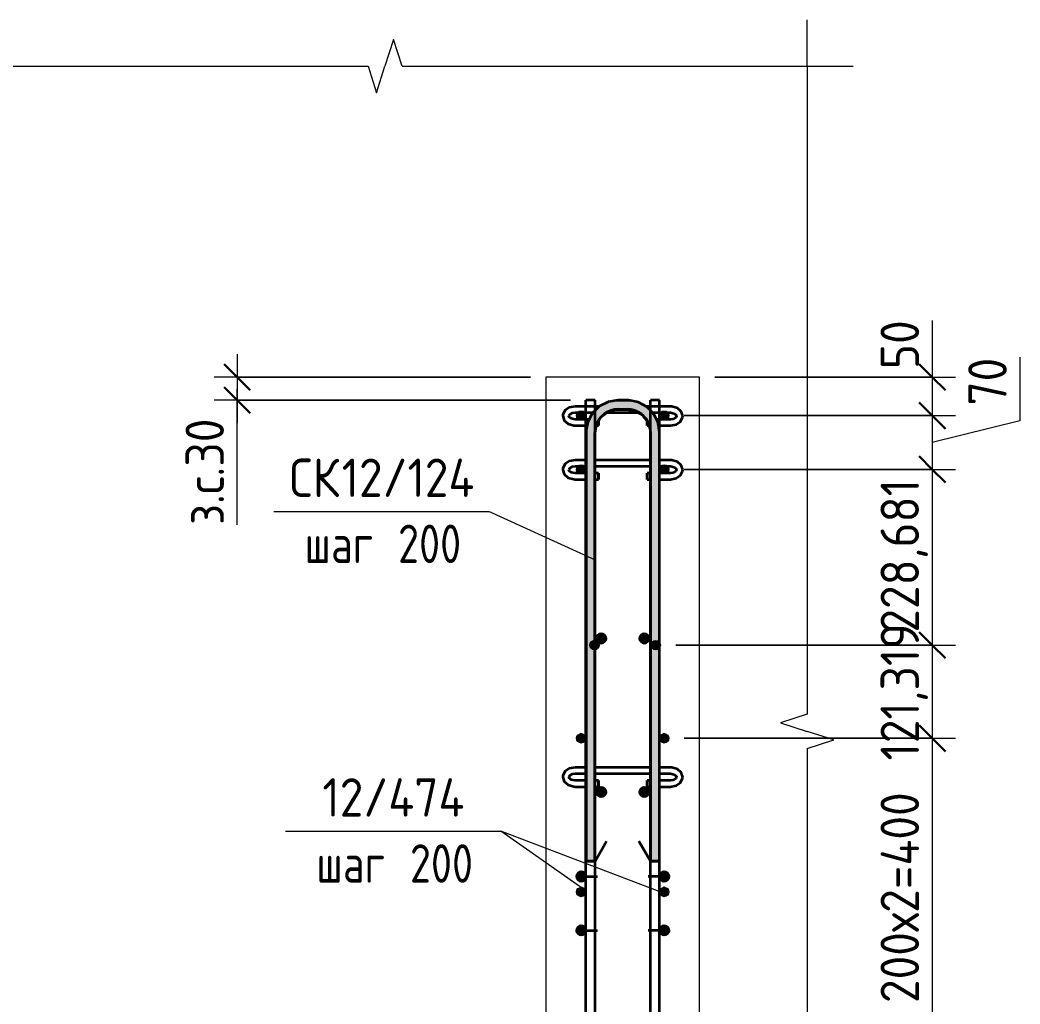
# Model space of a CAD drawing. Header units: millimetres. Extents: x 2384 to 38512, y -3571 to 48684.
# Drawn here: x 32688 to 33989, y -816 to 465 of the extents above; entities that cross this region are included whole.
import ezdxf

# ---------------------------------------------------------------- set-up
doc = ezdxf.new("R2010")
doc.units = ezdxf.units.MM
for name, color, linetype, lineweight in [('AA_Dim', 7, 'Continuous', 9), ('AA_Dim-20', 7, 'Continuous', 9), ('AA_Oformlenie', 7, 'Continuous', 9), ('AA_Vinoska', 7, 'Continuous', 9), ('AF_Stena_Опалубка', 253, 'Continuous', 20), ('KR_Armatura', 7, 'Continuous', 20), ('KR_Armatura_Tonkie', 7, 'Continuous', 20)]:
    doc.layers.add(name, color=color, linetype=linetype, lineweight=lineweight)
doc.styles.add('ISOCPEUR_1', font='isocpeur.ttf', dxfattribs={"width": 0.9, "height": 50})
doc.styles.add('ISOCPEUR_2', font='isocpeur.ttf', dxfattribs={"width": 0.8, "height": 50})
doc.dimstyles.new('00_Точн_3_знака__прозр_', dxfattribs={"dimscale": 304.8, "dimtxt": 49.799059, "dimasz": 0.111549, "dimexe": 0.098425, "dimexo": 0.065617, "dimgap": 0.006562, "dimtad": 1, "dimdec": 3, "dimrnd": 0.001, "dimdsep": 46, "dimtxsty": 'ISOCPEUR_1', "dimblk1": 'OBLIQUE', "dimblk2": 'OBLIQUE', "dimsah": 1, "dimcen": 0.09, "dimdle": 0.098425, "dimazin": 0, "dimtfac": 1, "dimtdec": 4, "dimtix": 1, "dimtmove": 1, "dimatfit": 3, "dimfxl": 1, "dimtvp": 1, "dimtolj": 1, "dimtzin": 0, "dimlwd": 18, "dimlwe": 18, "dimarcsym": 2})
doc.dimstyles.new('00_Точн_3_знака__прозр__1', dxfattribs={"dimscale": 304.8, "dimtxt": 49.799059, "dimasz": 0.111549, "dimexe": 0.098425, "dimexo": 0.065617, "dimgap": 0.006562, "dimtad": 1, "dimdec": 3, "dimrnd": 0.001, "dimdsep": 46, "dimtxsty": 'ISOCPEUR_1', "dimblk1": 'OBLIQUE', "dimblk2": 'OBLIQUE', "dimsah": 1, "dimcen": 0.09, "dimdle": 0.098425, "dimazin": 0, "dimtfac": 1, "dimtdec": 4, "dimtix": 1, "dimtmove": 0, "dimatfit": 3, "dimfxl": 1, "dimtvp": 1, "dimtolj": 1, "dimtzin": 0, "dimlwd": 18, "dimlwe": 18, "dimarcsym": 2})

# ---------------------------------------------------------------- blocks, each defined once
blk = doc.blocks.new('350_Стержень П торец СК-СГ _НесАрм_РабПлоск_ - 350_Стержень П торец СК-СГ _НесАрм_РабПлоск_-3868217-Сечение 10')
at = {"layer": 'KR_Armatura_Tonkie', "lineweight": 35}
h = blk.add_hatch(color=256, dxfattribs=at)
h.paths.add_polyline_path([(5363.2, -72), (5364.6, -61.4), (5368.7, -51.6), (5375.2, -43.1), (5383.6, -36.6), (5393.5, -32.5), (5404.1, -31.1), (5404.1, -30), (5393.2, -31.4), (5383.1, -35.6), (5374.1, -42.7), (5367.7, -51), (5363.5, -61.4), (5362.2, -72), (5362.6, -72)])
h.paths.add_polyline_path([(5373.6, -72), (5373.9, -72), (5373.9, -64.5), (5372.9, -72)])
h.paths.add_polyline_path([(5374.1, -72), (5375.3, -63.6), (5378.5, -56.4), (5382.8, -50.8), (5389.1, -46), (5396.3, -43), (5404.1, -41.9), (5404.1, -40.9), (5396, -41.9), (5388.5, -45.1), (5382.1, -50), (5376.9, -57), (5374, -63.9), (5374, -72)])
blk.add_hatch(color=256, dxfattribs=at).paths.add_polyline_path([(5447.2, -630), (5456.9, -630), (5456.9, -72), (5455.6, -61.4), (5451.5, -51.6), (5445, -43.1), (5436.5, -36.6), (5426.6, -32.5), (5416.1, -31.1), (5404.1, -31.1), (5393.5, -32.5), (5383.6, -36.6), (5375.2, -43.1), (5368.7, -51.6), (5364.6, -61.4), (5363.2, -72), (5363.2, -630), (5372.9, -630), (5372.9, -72), (5374.1, -63.6), (5377.1, -56.4), (5382.1, -50), (5388.5, -45.1), (5396, -41.9), (5404.1, -40.9), (5416.1, -40.9), (5424.1, -41.9), (5431.6, -45.1), (5438.1, -50), (5443, -56.4), (5446.1, -63.9), (5447.2, -72), (5447.2, -583.3)])
h = blk.add_hatch(color=256, dxfattribs=at)
h.paths.add_polyline_path([(5404.1, -42), (5416.1, -41.9), (5416.1, -40.9), (5404.1, -40.9), (5404.1, -41.9)])
h.paths.add_polyline_path([(5416.1, -31.1), (5416.1, -30), (5404.1, -30.1), (5404.1, -31.1), (5410, -31.1)])
h = blk.add_hatch(color=256, dxfattribs=at)
h.paths.add_polyline_path([(5446.2, -72), (5447.2, -72), (5446.1, -64.2), (5446.2, -70.3)])
h.paths.add_polyline_path([(5446.1, -72), (5446.2, -72), (5446, -63.6), (5443, -56.4), (5438.1, -50), (5431.1, -44.8), (5424.1, -41.9), (5416.1, -40.9), (5416.1, -42), (5424.1, -43.1), (5431.6, -46.4), (5437.3, -50.8), (5442, -57), (5445, -64.2), (5446.1, -72)])
h.paths.add_polyline_path([(5456.9, -72), (5458.1, -72), (5456.6, -61.1), (5452.4, -51), (5445.8, -42.3), (5436.5, -35.4), (5426.6, -31.4), (5416.1, -30.1), (5416.1, -31.1), (5426.6, -32.5), (5436.5, -36.6), (5445, -43.1), (5451.5, -51.6), (5455.6, -61.4), (5455.8, -63.6)])
h = blk.add_hatch(color=256, dxfattribs=at)
h.paths.add_polyline_path([(5363.2, -630), (5363.2, -72), (5362.1, -72), (5362.2, -630), (5362.6, -630)])
h.paths.add_polyline_path([(5374.1, -630), (5373.9, -72), (5372.9, -72), (5372.9, -630), (5373.9, -630)])
h = blk.add_hatch(color=256, dxfattribs=at)
h.paths.add_polyline_path([(5447.2, -630), (5447.2, -72), (5446.1, -72), (5446.2, -630), (5446.6, -630)])
h.paths.add_polyline_path([(5458.1, -630), (5457.9, -72), (5456.9, -72), (5456.9, -630), (5457.9, -630)])
at = {"layer": 'KR_Armatura'}
for p, q in [((5416.1, -31.1), (5404.1, -31.1)), ((5404.1, -40.9), (5416.1, -40.9)), ((5363.2, -72), (5363.2, -630)), ((5372.9, -630), (5372.9, -72)), ((5447.2, -72), (5447.2, -630)), ((5456.9, -630), (5456.9, -72)), ((5363.2, -630), (5372.9, -630)), ((5447.2, -630), (5456.9, -630))]:
    blk.add_line(p, q, dxfattribs=at)
for centre, radius, start, end in [((5404.1, -72), 40.9, 90, 137.5187), ((5416.1, -72), 40.9, 42.4813, 90), ((5404.1, -72), 40.9, 137.5187, 180), ((5404.1, -72), 31.1, 90, 164.3121), ((5416.1, -72), 31.1, 15.6879, 90), ((5416.1, -72), 40.9, 360, 42.4813), ((5404.1, -72), 31.1, 165, 180), ((5416.1, -72), 31.1, 360, 15)]:
    blk.add_arc(centre, radius, start, end, dxfattribs=at)
at = {"layer": 'KR_Armatura_Tonkie', "lineweight": 35}
for p, q in [((5416.1, -30), (5404.1, -30)), ((5404.1, -42), (5416.1, -42)), ((5362.1, -72), (5362.1, -630)), ((5374.1, -630), (5374.1, -72)), ((5446.1, -72), (5446.1, -630)), ((5458.1, -630), (5458.1, -72)), ((5374.1, -630), (5389.1, -604)), ((5446.1, -630), (5431.1, -604)), ((5363.2, -630), (5362.1, -630)), ((5362.3, -630), (5373.9, -630)), ((5374.1, -630), (5372.9, -630)), ((5447.2, -630), (5446.1, -630)), ((5446.3, -630), (5457.9, -630)), ((5458.1, -630), (5456.9, -630))]:
    blk.add_line(p, q, dxfattribs=at)
at = {"layer": 'KR_Armatura_Tonkie', "lineweight": 35, "flags": 128}
for points in [[(5404.1, -30), (5391.4, -32), (5379.9, -37.7), (5374.1, -43.3)], [(5446.1, -43.3), (5441.5, -38.6), (5430.2, -32.5), (5417.6, -30), (5416.1, -30)], [(5374.1, -43.3), (5370.6, -46.6), (5364.5, -57.9), (5362.1, -70.5), (5362.1, -72)], [(5374.1, -72), (5376, -61.3), (5381.6, -52.1), (5390.2, -45.4), (5400.5, -42.2), (5404.1, -42)], [(5416.1, -42), (5426.7, -44), (5436, -49.6), (5442.7, -58.1), (5445.9, -68.5), (5446.1, -72)], [(5458.1, -72), (5456.1, -59.3), (5450.4, -47.8), (5446.1, -43.3)]]:
    blk.add_lwpolyline(points, dxfattribs=at)
blk = doc.blocks.new('350_Стержень П торец СК-СГ _НесАрм_РабПлоск_ - 350_Стержень П торец СК-СГ _НесАрм_РабПлоск_-V98-Сечение 10')
at = {"layer": 'KR_Armatura_Tonkie', "lineweight": 35}
for p, q in [((5416.1, -30), (5404.1, -30)), ((5382.2, -51.6), (5389.8, -45.7)), ((5391.6, -45), (5399.1, -42.7)), ((5404.1, -42), (5416.1, -42)), ((5416.1, -42), (5425.6, -43.7)), ((5428.1, -44.8), (5434.6, -48.7)), ((5436.4, -50.1), (5442.3, -57.7)), ((5374.1, -72), (5375.8, -62.5)), ((5376.9, -60), (5380.8, -53.5)), ((5443.1, -59.5), (5445.4, -67)), ((5362.1, -72), (5362.1, -630)), ((5374.1, -630), (5374.1, -72)), ((5446.1, -72), (5446.1, -630)), ((5458.1, -630), (5458.1, -72)), ((5374.1, -630), (5389.1, -604)), ((5446.1, -630), (5431.1, -604)), ((5373.9, -630), (5362.3, -630)), ((5362.3, -630), (5373.9, -630)), ((5446.3, -630), (5457.9, -630)), ((5457.9, -630), (5446.3, -630))]:
    blk.add_line(p, q, dxfattribs=at)
at = {"layer": 'KR_Armatura_Tonkie', "lineweight": 35, "flags": 128}
for points in [[(5381.2, -37), (5379.9, -37.7), (5377.8, -39.7)], [(5392.2, -31.8), (5391.4, -32), (5388.7, -33.3)], [(5420.5, -30.6), (5417.6, -30), (5416.1, -30)], [(5432.8, -33.9), (5430.2, -32.5), (5428.7, -32.2)], [(5443.2, -40.3), (5441.5, -38.6), (5439.5, -37.5)], [(5372.4, -44.9), (5370.6, -46.6), (5369.5, -48.6)], [(5451.1, -49.2), (5450.4, -47.8), (5448.5, -45.8)], [(5365.9, -55.3), (5364.5, -57.9), (5364.2, -59.4)], [(5456.2, -60.2), (5456.1, -59.3), (5454.8, -56.6)], [(5362.6, -67.6), (5362.1, -70.5), (5362.1, -72)]]:
    blk.add_lwpolyline(points, dxfattribs=at)
blk = doc.blocks.new('261_Шпилька массив _НесАрм_РабПлоск_ - 8 А240-3919096-Сечение 10')
at = {"layer": 'KR_Armatura_Tonkie', "lineweight": 35}
for p, q in [((5362.1, -38), (5348.1, -38)), ((5374.1, -38), (5362.1, -38)), ((5380, -38), (5374.1, -38)), ((5446.1, -38), (5440.2, -38)), ((5458.1, -38), (5446.1, -38)), ((5472.1, -38), (5458.1, -38)), ((5348.1, -46), (5362.1, -46)), ((5362.1, -46), (5371.5, -46)), ((5389.1, -46), (5431.1, -46)), ((5448.6, -46), (5458.1, -46)), ((5458.1, -46), (5472.1, -46)), ((5361.9, -55), (5348.1, -55)), ((5348.1, -63), (5361.9, -63)), ((5366, -55), (5362.1, -55)), ((5362.1, -63), (5363.3, -63)), ((5375.6, -63), (5378.4, -63)), ((5378.4, -56.6), (5378.4, -61.8)), ((5378.4, -62.8), (5378.4, -56.6)), ((5378.4, -61.8), (5378.4, -63)), ((5441.8, -56.6), (5441.8, -62.8)), ((5441.8, -61.8), (5441.8, -56.6)), ((5441.8, -63), (5441.8, -61.8)), ((5441.8, -63), (5444.5, -63)), ((5458.1, -55), (5454.1, -55)), ((5456.9, -63), (5458.1, -63)), ((5472.1, -55), (5458.1, -55)), ((5458.1, -63), (5472.1, -63)), ((5361.9, -108), (5348.1, -108)), ((5348.1, -116), (5361.9, -116)), ((5446.1, -108), (5374.1, -108)), ((5374.1, -116), (5446.1, -116)), ((5472.1, -108), (5458.1, -108)), ((5458.1, -116), (5472.1, -116)), ((5361.9, -125), (5348.1, -125)), ((5378.4, -125), (5374.1, -125)), ((5378.4, -125), (5378.4, -131.8)), ((5378.4, -126.2), (5378.4, -125.1)), ((5378.4, -132.8), (5378.4, -126.2)), ((5446.1, -125), (5441.8, -125)), ((5441.8, -131.8), (5441.8, -125)), ((5441.8, -125.1), (5441.8, -126.2)), ((5441.8, -126.2), (5441.8, -132.8)), ((5472.1, -125), (5458.1, -125)), ((5348.1, -133), (5361.9, -133)), ((5374.1, -133), (5378.4, -133)), ((5378.4, -131.8), (5378.4, -133)), ((5441.8, -133), (5441.8, -131.8)), ((5441.8, -133), (5446.1, -133)), ((5458.1, -133), (5472.1, -133)), ((5361.9, -508), (5348.1, -508)), ((5348.1, -516), (5361.9, -516)), ((5446.1, -508), (5374.1, -508)), ((5374.1, -516), (5446.1, -516)), ((5472.1, -508), (5458.1, -508)), ((5458.1, -516), (5472.1, -516)), ((5361.9, -525), (5348.1, -525)), ((5348.1, -533), (5361.9, -533)), ((5378.4, -525), (5374.1, -525)), ((5374.1, -533), (5378.4, -533)), ((5378.4, -525), (5378.4, -531.8)), ((5378.4, -525.5), (5378.4, -525.1)), ((5378.4, -526.2), (5378.4, -525.6)), ((5378.4, -532.8), (5378.4, -526.2)), ((5378.4, -531.8), (5378.4, -533)), ((5446.1, -525), (5441.8, -525)), ((5441.8, -531.8), (5441.8, -525)), ((5441.8, -525.1), (5441.8, -525.5)), ((5441.8, -525.6), (5441.8, -526.2)), ((5441.8, -526.2), (5441.8, -532.8)), ((5441.8, -533), (5441.8, -531.8)), ((5441.8, -533), (5446.1, -533)), ((5472.1, -525), (5458.1, -525)), ((5458.1, -533), (5472.1, -533))]:
    blk.add_line(p, q, dxfattribs=at)
at = {"layer": 'KR_Armatura_Tonkie', "lineweight": 35, "flags": 128}
for points in [[(5348.1, -38), (5340.5, -39.5), (5334.9, -43.4), (5332.2, -48.9), (5332.1, -50.5)], [(5488.1, -50.5), (5486.2, -44.6), (5481.2, -40.2), (5473.9, -38.1), (5472.1, -38)], [(5332.1, -50.5), (5333.9, -56.4), (5338.9, -60.8), (5346.2, -62.9), (5348.1, -63)], [(5340.1, -50.5), (5341, -48.5), (5344.8, -46.4), (5348.1, -46)], [(5348.1, -55), (5343, -53.9), (5340.4, -51.7), (5340.1, -50.5)], [(5472.1, -46), (5477.1, -47.1), (5479.7, -49.3), (5480.1, -50.5)], [(5472.1, -63), (5479.6, -61.5), (5485.3, -57.6), (5487.9, -52.1), (5488.1, -50.5)], [(5480.1, -50.5), (5479.1, -52.5), (5475.3, -54.5), (5472.1, -55)], [(5348.1, -108), (5340.5, -109.5), (5334.9, -113.4), (5332.2, -118.9), (5332.1, -120.5)], [(5340.1, -120.5), (5341, -118.5), (5344.8, -116.4), (5348.1, -116)], [(5488.1, -120.5), (5486.2, -114.6), (5481.2, -110.2), (5473.9, -108.1), (5472.1, -108)], [(5472.1, -116), (5477.1, -117.1), (5479.7, -119.3), (5480.1, -120.5)], [(5332.1, -120.5), (5333.9, -126.4), (5338.9, -130.8), (5346.2, -132.9), (5348.1, -133)], [(5348.1, -125), (5343, -123.9), (5340.4, -121.7), (5340.1, -120.5)], [(5472.1, -133), (5479.6, -131.5), (5485.3, -127.6), (5487.9, -122.1), (5488.1, -120.5)], [(5480.1, -120.5), (5479.1, -122.5), (5475.3, -124.5), (5472.1, -125)], [(5348.1, -508), (5340.5, -509.5), (5334.9, -513.4), (5332.2, -518.9), (5332.1, -520.5)], [(5332.1, -520.5), (5333.9, -526.4), (5338.9, -530.8), (5346.2, -532.9), (5348.1, -533)], [(5340.1, -520.5), (5341, -518.5), (5344.8, -516.4), (5348.1, -516)], [(5348.1, -525), (5343, -523.9), (5340.4, -521.7), (5340.1, -520.5)], [(5488.1, -520.5), (5486.2, -514.6), (5481.2, -510.2), (5473.9, -508.1), (5472.1, -508)], [(5472.1, -516), (5477.1, -517.1), (5479.7, -519.3), (5480.1, -520.5)], [(5472.1, -533), (5479.6, -531.5), (5485.3, -527.6), (5487.9, -522.1), (5488.1, -520.5)], [(5480.1, -520.5), (5479.1, -522.5), (5475.3, -524.5), (5472.1, -525)]]:
    blk.add_lwpolyline(points, dxfattribs=at)
blk = doc.blocks.new('350_Стержень П торец СК-СГ _НесАрм_РабПлоск_ - 350_Стержень П торец СК-СГ _НесАрм_РабПлоск_-4215887-Сечение 10')
at = {"layer": 'KR_Armatura_Tonkie', "lineweight": 35}
for points in [[(5356.1, -726), (5357.6, -725.8), (5359.1, -725.2), (5360.3, -724.2), (5361.3, -723), (5361.9, -721.6), (5362.1, -720), (5361.9, -718.4), (5361.3, -717), (5360.3, -715.8), (5359.1, -714.8), (5357.6, -714.2), (5356.1, -714), (5354.5, -714.2), (5353.1, -714.8), (5351.8, -715.8), (5350.9, -717), (5350.3, -718.4), (5350.1, -720), (5350.3, -721.6), (5350.9, -723), (5351.8, -724.2), (5353.1, -725.2), (5354.5, -725.8)], [(5356.1, -726), (5357.6, -725.8), (5359.1, -725.2), (5360.3, -724.2), (5361.3, -723), (5361.9, -721.6), (5362.1, -720), (5361.9, -718.4), (5361.3, -717), (5360.3, -715.8), (5359.1, -714.8), (5357.6, -714.2), (5356.1, -714), (5354.5, -714.2), (5353.1, -714.8), (5351.8, -715.8), (5350.9, -717), (5350.3, -718.4), (5350.1, -720), (5350.3, -721.6), (5350.9, -723), (5351.8, -724.2), (5353.1, -725.2), (5354.5, -725.8)], [(5464.1, -726), (5465.6, -725.8), (5467.1, -725.2), (5468.3, -724.2), (5469.3, -723), (5469.9, -721.6), (5470.1, -720), (5469.9, -718.4), (5469.3, -717), (5468.3, -715.8), (5467.1, -714.8), (5465.6, -714.2), (5464.1, -714), (5462.5, -714.2), (5461.1, -714.8), (5459.8, -715.8), (5458.9, -717), (5458.3, -718.4), (5458.1, -720), (5458.3, -721.6), (5458.9, -723), (5459.8, -724.2), (5461.1, -725.2), (5462.5, -725.8)], [(5464.1, -726), (5465.6, -725.8), (5467.1, -725.2), (5468.3, -724.2), (5469.3, -723), (5469.9, -721.6), (5470.1, -720), (5469.9, -718.4), (5469.3, -717), (5468.3, -715.8), (5467.1, -714.8), (5465.6, -714.2), (5464.1, -714), (5462.5, -714.2), (5461.1, -714.8), (5459.8, -715.8), (5458.9, -717), (5458.3, -718.4), (5458.1, -720), (5458.3, -721.6), (5458.9, -723), (5459.8, -724.2), (5461.1, -725.2), (5462.5, -725.8)]]:
    blk.add_hatch(color=256, dxfattribs=at).paths.add_polyline_path(points)
at = {"layer": 'AA_Oformlenie'}
for centre, start, end in [((5356.1, -720), 90, 270), ((5356.1, -720), 270, 90), ((5464.1, -720), 90, 270), ((5464.1, -720), 270, 90)]:
    blk.add_arc(centre, 6, start, end, dxfattribs=at)
at = {"layer": 'KR_Armatura_Tonkie', "lineweight": 35}
for p, q in [((5362.1, -720), (5374.1, -720)), ((5374.1, -720), (5377.1, -720)), ((5446.1, -720), (5443.1, -720)), ((5458.1, -720), (5446.1, -720))]:
    blk.add_line(p, q, dxfattribs=at)
for centre in [(5356.1, -720), (5464.1, -720)]:
    blk.add_circle(centre, 6, dxfattribs=at)
for centre, start, end in [((5356.1, -720), 0, 180), ((5464.1, -720), 0, 180), ((5356.1, -720), 180, 0), ((5464.1, -720), 180, 360)]:
    blk.add_arc(centre, 6, start, end, dxfattribs=at)
blk = doc.blocks.new('350_Стержень верт с удлинением концов _НесАрм_РабПлоск_ - 350_Стержень верт с удлинением концов _НесАрм_РабПлоск_-4215060-Сечение 10')
at = {"layer": 'KR_Armatura_Tonkie', "lineweight": 35}
blk.add_hatch(color=256, dxfattribs=at).paths.add_polyline_path([(5382.1, -346), (5383.6, -345.8), (5385.1, -345.2), (5386.3, -344.2), (5387.3, -343), (5387.9, -341.6), (5388.1, -340), (5387.6, -337.9), (5387.3, -337), (5386.3, -335.8), (5385.1, -334.8), (5383.6, -334.2), (5381.2, -334.1), (5380.5, -334.2), (5379.1, -334.8), (5377.8, -335.8), (5376.9, -337), (5376.3, -338.4), (5376.1, -340), (5376.3, -341.6), (5376.9, -343), (5377.8, -344.2), (5379.1, -345.2), (5381.2, -345.9)])
blk.add_hatch(color=256, dxfattribs=at).paths.add_polyline_path([(5382.1, -346), (5383.6, -345.8), (5385.1, -345.2), (5386.3, -344.2), (5387.3, -343), (5387.9, -341.6), (5388.1, -340), (5387.6, -337.9), (5387.3, -337), (5386.3, -335.8), (5385.1, -334.8), (5383.6, -334.2), (5381.2, -334.1), (5380.5, -334.2), (5379.1, -334.8), (5377.8, -335.8), (5376.9, -337), (5376.3, -338.4), (5376.1, -340), (5376.3, -341.6), (5376.9, -343), (5377.8, -344.2), (5379.1, -345.2), (5381.2, -345.9)])
at = {"layer": 'AA_Oformlenie'}
for start, end in [(0, 180), (180, 0)]:
    blk.add_arc((5382.1, -340), 6, start, end, dxfattribs=at)
at = {"layer": 'KR_Armatura_Tonkie', "lineweight": 35}
blk.add_circle((5382.1, -340), 6, dxfattribs=at)
for start, end in [(0, 180), (180, 360)]:
    blk.add_arc((5382.1, -340), 6, start, end, dxfattribs=at)
blk = doc.blocks.new('350_Стержень верт с удлинением концов _НесАрм_РабПлоск_ - 350_Стержень верт с удлинением концов _НесАрм_РабПлоск_-V103-Сечение 10')
at = {"layer": 'KR_Armatura_Tonkie', "lineweight": 35}
blk.add_hatch(color=256, dxfattribs=at).paths.add_polyline_path([(5382.1, -546), (5383.6, -545.8), (5385.1, -545.2), (5386.3, -544.2), (5387.3, -543), (5387.9, -541.6), (5388.1, -540), (5387.9, -538.4), (5387.3, -537), (5386.3, -535.8), (5385.1, -534.8), (5383.6, -534.2), (5381.2, -534.1), (5380.5, -534.2), (5379.1, -534.8), (5377.8, -535.8), (5376.9, -537), (5376.3, -538.4), (5376.1, -540), (5376.3, -541.6), (5376.9, -543), (5377.8, -544.2), (5379.1, -545.2), (5381.2, -545.9)])
blk.add_hatch(color=256, dxfattribs=at).paths.add_polyline_path([(5382.1, -546), (5383.6, -545.8), (5385.1, -545.2), (5386.3, -544.2), (5387.3, -543), (5387.9, -541.6), (5388.1, -540), (5387.9, -538.4), (5387.3, -537), (5386.3, -535.8), (5385.1, -534.8), (5383.6, -534.2), (5381.2, -534.1), (5380.5, -534.2), (5379.1, -534.8), (5377.8, -535.8), (5376.9, -537), (5376.3, -538.4), (5376.1, -540), (5376.3, -541.6), (5376.9, -543), (5377.8, -544.2), (5379.1, -545.2), (5381.2, -545.9)])
at = {"layer": 'AA_Oformlenie'}
for start, end in [(0, 180), (180, 0)]:
    blk.add_arc((5382.1, -540), 6, start, end, dxfattribs=at)
at = {"layer": 'KR_Armatura_Tonkie', "lineweight": 35}
blk.add_circle((5382.1, -540), 6, dxfattribs=at)
for start, end in [(0, 180), (180, 360)]:
    blk.add_arc((5382.1, -540), 6, start, end, dxfattribs=at)
blk = doc.blocks.new('350_Стержень верт с удлинением концов _НесАрм_РабПлоск_ - 350_Стержень верт с удлинением концов _НесАрм_РабПлоск_-V104-Сечение 10')
at = {"layer": 'KR_Armatura_Tonkie', "lineweight": 35}
blk.add_hatch(color=256, dxfattribs=at).paths.add_polyline_path([(5438.1, -346), (5439.6, -345.8), (5441.1, -345.2), (5442.3, -344.2), (5443.3, -343), (5443.9, -341.6), (5444.1, -340), (5443.6, -337.9), (5443.3, -337), (5442.3, -335.8), (5441.1, -334.8), (5438.9, -334.1), (5438.1, -334), (5436.5, -334.2), (5435.1, -334.8), (5433.8, -335.8), (5432.9, -337), (5432.3, -338.4), (5432.1, -340), (5432.3, -341.6), (5432.9, -343), (5433.8, -344.2), (5435.1, -345.2), (5436.5, -345.8)])
blk.add_hatch(color=256, dxfattribs=at).paths.add_polyline_path([(5438.1, -346), (5439.6, -345.8), (5441.1, -345.2), (5442.3, -344.2), (5443.3, -343), (5443.9, -341.6), (5444.1, -340), (5443.6, -337.9), (5443.3, -337), (5442.3, -335.8), (5441.1, -334.8), (5438.9, -334.1), (5438.1, -334), (5436.5, -334.2), (5435.1, -334.8), (5433.8, -335.8), (5432.9, -337), (5432.3, -338.4), (5432.1, -340), (5432.3, -341.6), (5432.9, -343), (5433.8, -344.2), (5435.1, -345.2), (5436.5, -345.8)])
at = {"layer": 'AA_Oformlenie'}
for start, end in [(0, 180), (180, 0)]:
    blk.add_arc((5438.1, -340), 6, start, end, dxfattribs=at)
at = {"layer": 'KR_Armatura_Tonkie', "lineweight": 35}
blk.add_circle((5438.1, -340), 6, dxfattribs=at)
for start, end in [(0, 180), (180, 360)]:
    blk.add_arc((5438.1, -340), 6, start, end, dxfattribs=at)
blk = doc.blocks.new('350_Стержень верт с удлинением концов _НесАрм_РабПлоск_ - 350_Стержень верт с удлинением концов _НесАрм_РабПлоск_-V105-Сечение 10')
at = {"layer": 'KR_Armatura_Tonkie', "lineweight": 35}
blk.add_hatch(color=256, dxfattribs=at).paths.add_polyline_path([(5438.1, -546), (5439.6, -545.8), (5441.1, -545.2), (5442.3, -544.2), (5443.3, -543), (5443.9, -541.6), (5444.1, -540), (5443.9, -538.4), (5443.3, -537), (5442.3, -535.8), (5441.1, -534.8), (5438.9, -534.1), (5438.1, -534), (5436.5, -534.2), (5435.1, -534.8), (5433.8, -535.8), (5432.9, -537), (5432.3, -538.4), (5432.1, -540), (5432.3, -541.6), (5432.9, -543), (5433.8, -544.2), (5435.1, -545.2), (5436.5, -545.8)])
blk.add_hatch(color=256, dxfattribs=at).paths.add_polyline_path([(5438.1, -546), (5439.6, -545.8), (5441.1, -545.2), (5442.3, -544.2), (5443.3, -543), (5443.9, -541.6), (5444.1, -540), (5443.9, -538.4), (5443.3, -537), (5442.3, -535.8), (5441.1, -534.8), (5438.9, -534.1), (5438.1, -534), (5436.5, -534.2), (5435.1, -534.8), (5433.8, -535.8), (5432.9, -537), (5432.3, -538.4), (5432.1, -540), (5432.3, -541.6), (5432.9, -543), (5433.8, -544.2), (5435.1, -545.2), (5436.5, -545.8)])
at = {"layer": 'AA_Oformlenie'}
for start, end in [(0, 180), (180, 0)]:
    blk.add_arc((5438.1, -540), 6, start, end, dxfattribs=at)
at = {"layer": 'KR_Armatura_Tonkie', "lineweight": 35}
blk.add_circle((5438.1, -540), 6, dxfattribs=at)
for start, end in [(0, 180), (180, 360)]:
    blk.add_arc((5438.1, -540), 6, start, end, dxfattribs=at)
blk = doc.blocks.new('011_Прямоугольник обрыва _ЭлУзла_ - 011_Прямоугольник обрыва _ЭлУзла_-3913280-Сечение 10')
at = {"layer": 'AA_Oformlenie'}
for p, q in [((4024.3, 405), (5078.6, 405)), ((5123.2, 405), (5650.1, 405)), ((5650.1, 405), (5650.1, -438.7)), ((5650.1, -483.2), (5650.1, -2171.1))]:
    blk.add_line(p, q, dxfattribs=at)
blk = doc.blocks.new('DIMBLOCK201-Сечение 10')
at = {"layer": 'AA_Dim-20', "lineweight": 18}
for p, q in [((33875.1, 73.7), (33875.1, -9.5)), ((33875.1, 30), (33875.1, -50)), ((33592.2, 0), (33905.1, 0)), ((33875.1, 0), (33592.2, 0)), ((33875.1, -9.5), (33875.1, -25)), ((33552.2, -50), (33905.1, -50)), ((33875.1, -50), (33552.2, -50))]:
    blk.add_line(p, q, dxfattribs=at)
at = {"layer": 'AA_Dim-20', "lineweight": 30}
for p, q in [((33875.1, 0), (33858.1, 17)), ((33875.1, 0), (33892.1, -17)), ((33875.1, -50), (33858.1, -33)), ((33875.1, -50), (33892.1, -67))]:
    blk.add_line(p, q, dxfattribs=at)
at = {"layer": 'AA_Dim-20', "color": 0, "lineweight": 18, "insert": (33807.8, 10.5), "char_height": 50, "width": 75.848, "attachment_point": 1, "rotation": 90, "line_spacing_factor": 1.149209, "style": 'ISOCPEUR_1'}
blk.add_mtext('50', dxfattribs=at)
blk = doc.blocks.new('_Oblique')
at = {"color": 0, "linetype": 'ByBlock', "lineweight": -2}
blk.add_line((-0.5, -0.5), (0.5, 0.5), dxfattribs=at)
blk = doc.blocks.new('DIMBLOCK202-Сечение 10')
at = {"layer": 'AA_Dim-20', "lineweight": 18}
for p, q in [((33989.2, 26.2), (33989.2, -57)), ((33552.2, -50), (33905.1, -50)), ((33875.1, -50), (33552.2, -50)), ((33875.1, -50), (33875.1, -120)), ((33989.2, -57), (33875.1, -85)), ((33552.2, -120), (33905.1, -120)), ((33875.1, -120), (33552.2, -120))]:
    blk.add_line(p, q, dxfattribs=at)
at = {"layer": 'AA_Dim-20', "lineweight": 30}
for p, q in [((33875.1, -50), (33858.1, -33)), ((33875.1, -50), (33892.1, -67)), ((33875.1, -120), (33858.1, -103)), ((33875.1, -120), (33892.1, -137))]:
    blk.add_line(p, q, dxfattribs=at)
at = {"layer": 'AA_Dim-20', "color": 0, "lineweight": 18, "insert": (33921.9, -37), "char_height": 50, "width": 75.848, "attachment_point": 1, "rotation": 90, "line_spacing_factor": 1.149209, "style": 'ISOCPEUR_1'}
blk.add_mtext('70', dxfattribs=at)
blk = doc.blocks.new('DIMBLOCK203-Сечение 10')
at = {"layer": 'AA_Dim-20', "lineweight": 30}
for p, q in [((33875.1, -120), (33858.1, -103)), ((33875.1, -120), (33892.1, -137)), ((33875.1, -348.7), (33858.1, -331.7)), ((33875.1, -348.7), (33892.1, -365.7))]:
    blk.add_line(p, q, dxfattribs=at)
at = {"layer": 'AA_Dim-20', "lineweight": 18}
for p, q in [((33552.2, -120), (33905.1, -120)), ((33875.1, -120), (33552.2, -120)), ((33875.1, -120), (33875.1, -348.7)), ((33541.1, -348.7), (33905.1, -348.7)), ((33875.1, -348.7), (33541.1, -348.7))]:
    blk.add_line(p, q, dxfattribs=at)
at = {"layer": 'AA_Dim-20', "color": 0, "lineweight": 18, "insert": (33807.8, -332.5), "char_height": 50, "width": 235.588, "attachment_point": 1, "rotation": 90, "line_spacing_factor": 1.149209, "style": 'ISOCPEUR_1'}
blk.add_mtext('228,681', dxfattribs=at)
blk = doc.blocks.new('DIMBLOCK204-Сечение 10')
at = {"layer": 'AA_Dim-20', "lineweight": 30}
for p, q in [((33875.1, -348.7), (33858.1, -331.7)), ((33875.1, -348.7), (33892.1, -365.7)), ((33875.1, -470), (33858.1, -453)), ((33875.1, -470), (33892.1, -487))]:
    blk.add_line(p, q, dxfattribs=at)
at = {"layer": 'AA_Dim-20', "lineweight": 18}
for p, q in [((33541.1, -348.7), (33905.1, -348.7)), ((33875.1, -348.7), (33541.1, -348.7)), ((33875.1, -348.7), (33875.1, -470)), ((33552.2, -470), (33905.1, -470)), ((33875.1, -470), (33552.2, -470))]:
    blk.add_line(p, q, dxfattribs=at)
at = {"layer": 'AA_Dim-20', "color": 0, "lineweight": 18, "insert": (33807.8, -498.9), "char_height": 50, "width": 214.902, "attachment_point": 1, "rotation": 90, "line_spacing_factor": 1.149209, "style": 'ISOCPEUR_1'}
blk.add_mtext('121,319', dxfattribs=at)
blk = doc.blocks.new('DIMBLOCK205-Сечение 10')
at = {"layer": 'AA_Dim-20', "lineweight": 30}
for p, q in [((33875.1, -470), (33858.1, -453)), ((33875.1, -470), (33892.1, -487)), ((33875.1, -870), (33858.1, -853)), ((33875.1, -870), (33892.1, -887))]:
    blk.add_line(p, q, dxfattribs=at)
at = {"layer": 'AA_Dim-20', "lineweight": 18}
for p, q in [((33552.2, -470), (33905.1, -470)), ((33875.1, -470), (33552.2, -470)), ((33875.1, -470), (33875.1, -870)), ((33552.2, -870), (33905.1, -870)), ((33875.1, -870), (33552.2, -870))]:
    blk.add_line(p, q, dxfattribs=at)
at = {"layer": 'AA_Dim-20', "color": 0, "lineweight": 18, "insert": (33807.8, -814.6), "char_height": 50, "width": 347.061, "attachment_point": 1, "rotation": 90, "line_spacing_factor": 1.149209, "style": 'ISOCPEUR_1'}
blk.add_mtext('200х2=400', dxfattribs=at)
blk = doc.blocks.new('042_М_Арматуры - Диам длина поз _ Комментарий-2260297-Сечение 10')
at = {"layer": 'AA_Vinoska'}
blk.add_line((4076.2, -175), (4356.2, -175), dxfattribs=at)
blk = doc.blocks.new('DIMBLOCK229-Сечение 10')
at = {"layer": 'AA_Dim-20', "lineweight": 18}
for p, q in [((32970.3, 30), (32970.3, -60)), ((33352.2, 0), (32940.3, 0)), ((32970.3, 0), (33352.2, 0)), ((32970.5, -25.6), (32970.3, -15)), ((32970.5, -192.1), (32970.5, -25.6)), ((33404.2, -30), (32940.3, -30)), ((32970.3, -30), (33404.2, -30))]:
    blk.add_line(p, q, dxfattribs=at)
at = {"layer": 'AA_Dim-20', "lineweight": 30}
for p, q in [((32970.3, 0), (32953.3, 17)), ((32970.3, 0), (32987.3, -17)), ((32970.3, -30), (32953.3, -13)), ((32970.3, -30), (32987.3, -47))]:
    blk.add_line(p, q, dxfattribs=at)
at = {"layer": 'AA_Dim-20', "color": 0, "lineweight": 18, "insert": (32903.2, -192.1), "char_height": 50, "width": 175.829, "attachment_point": 1, "rotation": 90, "line_spacing_factor": 1.149209, "style": 'ISOCPEUR_1'}
blk.add_mtext('з.с.30', dxfattribs=at)

msp = doc.modelspace()

# ---------------------------------------------------------------- hatches: boundary and pattern name
at = {"layer": 'KR_Armatura'}
h = msp.add_hatch(color=256, dxfattribs=at)
edge = h.paths.add_edge_path()
edge.add_arc((33418.2, -50), 6, 0, 360)
for points in [[(33415.2, -55.1962), (33421.2, -55.1962), (33424.0817, -49.7952), (33421.2, -44.8038), (33415.2, -44.8038), (33412.2, -50), (33414.4655, -53.9241)], [(33523.2, -55.1962), (33529.2, -55.1962), (33532.2, -50), (33529.2, -44.8038), (33523.2, -44.8038), (33520.2435, -50.0755)], [(33415.2, -125.1959), (33421.2, -125.1959), (33424.0817, -119.7949), (33421.2, -114.8036), (33415.2, -114.8036), (33412.2, -119.9998), (33414.4655, -123.9238)], [(33529.2, -125.1959), (33532.2, -119.9998), (33529.2, -114.8036), (33523.2, -114.8036), (33520.2435, -120.0753), (33523.2, -125.1959)], [(33432.3709, -353.8774), (33438.3709, -353.8774), (33441.3709, -348.6812), (33438.3709, -343.4851), (33432.3709, -343.4851), (33429.3709, -348.6812)], [(33518.1332, -353.8774), (33521.1332, -348.6812), (33518.1332, -343.4851), (33512.1332, -343.4851), (33509.1332, -348.6812), (33512.1332, -353.8774)], [(33418.2, -475.9998), (33423.3961, -472.9998), (33423.3961, -466.9998), (33418.2, -463.9998), (33413.0038, -466.9998), (33413.0038, -472.9998)], [(33526.2, -475.9998), (33531.3961, -472.9998), (33531.3961, -466.9998), (33526.2, -463.9998), (33521.0038, -466.9998), (33521.0038, -472.9998)], [(33418.2, -675.9998), (33423.3961, -672.9998), (33423.3961, -666.9998), (33418.2, -663.9998), (33413.0038, -666.9998), (33413.0038, -672.9998)], [(33526.2, -675.9998), (33531.3961, -672.9998), (33531.3961, -666.9998), (33526.2, -663.9998), (33521.0038, -666.9998), (33521.0038, -672.9998)]]:
    msp.add_hatch(color=256, dxfattribs=at).paths.add_polyline_path(points)
h = msp.add_hatch(color=256, dxfattribs=at)
edge = h.paths.add_edge_path()
edge.add_arc((33526.2, -50), 6, 0, 360)
h = msp.add_hatch(color=256, dxfattribs=at)
edge = h.paths.add_edge_path()
edge.add_arc((33418.2, -119.9998), 6, 0, 360)
h = msp.add_hatch(color=256, dxfattribs=at)
edge = h.paths.add_edge_path()
edge.add_arc((33526.2, -119.9998), 6, 0, 360)
h = msp.add_hatch(color=256, dxfattribs=at)
edge = h.paths.add_edge_path()
edge.add_arc((33435.3709, -348.6812), 6, 0, 360)
h = msp.add_hatch(color=256, dxfattribs=at)
edge = h.paths.add_edge_path()
edge.add_arc((33515.1332, -348.6812), 6, 0, 360)
h = msp.add_hatch(color=256, dxfattribs=at)
edge = h.paths.add_edge_path()
edge.add_arc((33418.2, -469.9998), 6, 0, 360)
h = msp.add_hatch(color=256, dxfattribs=at)
edge = h.paths.add_edge_path()
edge.add_arc((33526.2, -469.9998), 6, 0, 360)
h = msp.add_hatch(color=256, dxfattribs=at)
edge = h.paths.add_edge_path()
edge.add_arc((33418.2, -669.9998), 6, 0, 360)
h = msp.add_hatch(color=256, dxfattribs=at)
edge = h.paths.add_edge_path()
edge.add_arc((33526.2, -669.9998), 6, 0, 360)

# ---------------------------------------------------------------- linework, layer by layer
at = {"layer": 'AA_Vinoska'}
for p, q in [((33712.2, 404.9585), (33712.2, 464.9585)), ((33174.0356, 439.6186), (33162.7738, 404.9585)), ((33185.2973, 404.9585), (33174.0356, 439.6186)), ((33140.7738, 404.9585), (33151.7738, 370.3175)), ((33151.7738, 370.3175), (33162.7738, 404.9585)), ((33712.2, 404.9585), (33772.2, 404.9585)), ((33436.5316, -238.1638), (33297.9441, -174.9842)), ((33712.2, -438.6973), (33677.5399, -449.959)), ((33677.5399, -449.959), (33712.2, -461.2208)), ((33746.841, -472.2208), (33712.2, -461.2208)), ((33712.2, -483.2208), (33746.841, -472.2208)), ((33416.6751, -663.5118), (33313.424, -591.082)), ((33532.2546, -674.2992), (33313.424, -591.082))]:
    msp.add_line(p, q, dxfattribs=at)
at = {"layer": 'AF_Stena_Опалубка'}
for p, q in [((33372.2, 0), (33372.2, -2570)), ((33572.2, 0), (33372.2, 0)), ((33572.2, -2570), (33572.2, 0))]:
    msp.add_line(p, q, dxfattribs=at)
at = {"layer": 'KR_Armatura'}
for p, q in [((33415.2, -44.8038), (33412.2, -50)), ((33412.2, -50), (33414.4655, -53.9241)), ((33421.2, -44.8038), (33415.2, -44.8038)), ((33424.0817, -49.7952), (33421.2, -44.8038)), ((33421.2, -55.1962), (33424.0817, -49.7952)), ((33523.2, -44.8038), (33520.2435, -50.0755)), ((33520.2435, -50.0755), (33523.2, -55.1962)), ((33529.2, -44.8038), (33523.2, -44.8038)), ((33532.2, -50), (33529.2, -44.8038)), ((33529.2, -55.1962), (33532.2, -50)), ((33414.4655, -53.9241), (33415.2, -55.1962)), ((33415.2, -55.1962), (33421.2, -55.1962)), ((33523.2, -55.1962), (33529.2, -55.1962)), ((33415.2, -114.8036), (33412.2, -119.9998)), ((33421.2, -114.8036), (33415.2, -114.8036)), ((33424.0817, -119.7949), (33421.2, -114.8036)), ((33523.2, -114.8036), (33520.2435, -120.0753)), ((33529.2, -114.8036), (33523.2, -114.8036)), ((33532.2, -119.9998), (33529.2, -114.8036)), ((33412.2, -119.9998), (33414.4655, -123.9238)), ((33414.4655, -123.9238), (33415.2, -125.1959)), ((33415.2, -125.1959), (33421.2, -125.1959)), ((33421.2, -125.1959), (33424.0817, -119.7949)), ((33520.2435, -120.0753), (33523.2, -125.1959)), ((33523.2, -125.1959), (33529.2, -125.1959)), ((33529.2, -125.1959), (33532.2, -119.9998)), ((33432.3709, -343.4851), (33429.3709, -348.6812)), ((33429.3709, -348.6812), (33432.3709, -353.8774)), ((33438.3709, -343.4851), (33432.3709, -343.4851)), ((33441.3709, -348.6812), (33438.3709, -343.4851)), ((33438.3709, -353.8774), (33441.3709, -348.6812)), ((33512.1332, -343.4851), (33509.1332, -348.6812)), ((33509.1332, -348.6812), (33512.1332, -353.8774)), ((33518.1332, -343.4851), (33512.1332, -343.4851)), ((33521.1332, -348.6812), (33518.1332, -343.4851)), ((33518.1332, -353.8774), (33521.1332, -348.6812)), ((33432.3709, -353.8774), (33438.3709, -353.8774)), ((33512.1332, -353.8774), (33518.1332, -353.8774)), ((33418.2, -463.9998), (33413.0038, -466.9998)), ((33413.0038, -466.9998), (33413.0038, -472.9998)), ((33423.3961, -466.9998), (33418.2, -463.9998)), ((33423.3961, -472.9998), (33423.3961, -466.9998)), ((33526.2, -463.9998), (33521.0038, -466.9998)), ((33521.0038, -466.9998), (33521.0038, -472.9998)), ((33531.3961, -466.9998), (33526.2, -463.9998)), ((33531.3961, -472.9998), (33531.3961, -466.9998)), ((33413.0038, -472.9998), (33418.2, -475.9998)), ((33418.2, -475.9998), (33423.3961, -472.9998)), ((33521.0038, -472.9998), (33526.2, -475.9998)), ((33526.2, -475.9998), (33531.3961, -472.9998)), ((33418.2, -663.9998), (33413.0038, -666.9998)), ((33413.0038, -666.9998), (33413.0038, -672.9998)), ((33413.0038, -672.9998), (33418.2, -675.9998)), ((33423.3961, -666.9998), (33418.2, -663.9998)), ((33418.2, -675.9998), (33423.3961, -672.9998)), ((33423.3961, -672.9998), (33423.3961, -666.9998)), ((33526.2, -663.9998), (33521.0038, -666.9998)), ((33521.0038, -666.9998), (33521.0038, -672.9998)), ((33521.0038, -672.9998), (33526.2, -675.9998)), ((33531.3961, -666.9998), (33526.2, -663.9998)), ((33526.2, -675.9998), (33531.3961, -672.9998)), ((33531.3961, -672.9998), (33531.3961, -666.9998))]:
    msp.add_line(p, q, dxfattribs=at)
for centre in [(33418.2, -50), (33526.2, -50), (33418.2, -119.9998), (33526.2, -119.9998), (33435.3709, -348.6812), (33515.1332, -348.6812), (33418.2, -469.9998), (33526.2, -469.9998), (33418.2, -669.9998), (33526.2, -669.9998)]:
    msp.add_circle(centre, 6, dxfattribs=at)
at = {"layer": 'KR_Armatura_Tonkie', "lineweight": 35}
for p, q in [((33436.2, -30), (33424.2, -30)), ((33424.2, -2562), (33424.2, -30)), ((33436.2, -2562), (33436.2, -30)), ((33520.2, -30), (33508.2, -30)), ((33508.2, -2562), (33508.2, -30)), ((33520.2, -2562), (33520.2, -30))]:
    msp.add_line(p, q, dxfattribs=at)

# ---------------------------------------------------------------- block references
at = {"layer": 'AA_Oformlenie'}
msp.add_blockref('011_Прямоугольник обрыва _ЭлУзла_ - 011_Прямоугольник обрыва _ЭлУзла_-3913280-Сечение 10', (28062.1383, 0), dxfattribs=at)
at = {"layer": 'AA_Vinoska'}
for p in [(28941.79, 0), (28957.27, -416.0978), (28957.27, -416.0978)]:
    msp.add_blockref('042_М_Арматуры - Диам длина поз _ Комментарий-2260297-Сечение 10', p, dxfattribs=at)
at = {"layer": 'KR_Armatura_Tonkie', "lineweight": 35}
for name, p in [('261_Шпилька массив _НесАрм_РабПлоск_ - 8 А240-3919096-Сечение 10', (28062.1383, 0)), ('350_Стержень П торец СК-СГ _НесАрм_РабПлоск_ - 350_Стержень П торец СК-СГ _НесАрм_РабПлоск_-3868217-Сечение 10', (28062.1383, 0)), ('350_Стержень П торец СК-СГ _НесАрм_РабПлоск_ - 350_Стержень П торец СК-СГ _НесАрм_РабПлоск_-V98-Сечение 10', (28062.1383, 0)), ('350_Стержень П торец СК-СГ _НесАрм_РабПлоск_ - 350_Стержень П торец СК-СГ _НесАрм_РабПлоск_-V98-Сечение 10', (28062.1383, 0)), ('350_Стержень верт с удлинением концов _НесАрм_РабПлоск_ - 350_Стержень верт с удлинением концов _НесАрм_РабПлоск_-4215060-Сечение 10', (28062.1383, 0)), ('350_Стержень верт с удлинением концов _НесАрм_РабПлоск_ - 350_Стержень верт с удлинением концов _НесАрм_РабПлоск_-V104-Сечение 10', (28062.1383, 0)), ('350_Стержень верт с удлинением концов _НесАрм_РабПлоск_ - 350_Стержень верт с удлинением концов _НесАрм_РабПлоск_-V103-Сечение 10', (28062.1383, 0)), ('350_Стержень верт с удлинением концов _НесАрм_РабПлоск_ - 350_Стержень верт с удлинением концов _НесАрм_РабПлоск_-V105-Сечение 10', (28062.1383, 0)), ('350_Стержень П торец СК-СГ _НесАрм_РабПлоск_ - 350_Стержень П торец СК-СГ _НесАрм_РабПлоск_-4215887-Сечение 10', (28062.1383, 70)), ('350_Стержень П торец СК-СГ _НесАрм_РабПлоск_ - 350_Стержень П торец СК-СГ _НесАрм_РабПлоск_-4215887-Сечение 10', (28062.1383, 0))]:
    msp.add_blockref(name, p, dxfattribs=at)

# ---------------------------------------------------------------- texts
at = {"layer": 'AA_Vinoska', "char_height": 50, "attachment_point": 1}
for s, insert, width, style in [('СК', (33038.5269, -105.9021), 82.253137, 'ISOCPEUR_1'), ('12/124', (33106.3925, -105.9021), 215.012587, 'ISOCPEUR_1'), (' 200', (33154.2852, -191.8831), 133.4008, 'ISOCPEUR_2'), ('шаг', (33057.9769, -191.8831), 116.7257, 'ISOCPEUR_2'), ('12/474', (33081.3668, -521.9999), 230.886, 'ISOCPEUR_1'), ('12/474', (33081.3668, -521.9999), 230.886, 'ISOCPEUR_1'), (' 200', (33169.7652, -607.981), 133.4008, 'ISOCPEUR_2'), ('шаг', (33073.4568, -607.981), 116.7257, 'ISOCPEUR_2')]:
    msp.add_mtext(s, dxfattribs=dict(at, insert=insert, width=width, style=style))

# ---------------------------------------------------------------- dimensions: what is measured, and where the dimension line sits
at = {"layer": 'AA_Dim', "lineweight": 18}
for base, p1, p2, override, picture, middle in [((33875.145, -50), (33572.2, 0), (33532.2, -50), {"dimpost": '<>', "dimfxl": 64.031242}, 'DIMBLOCK201-Сечение 10', (33841.1556, 48.3956)), ((32970.2623, -30), (33372.2, 0), (33424.2, -30), {"dimpost": 'з.с.<>', "dimfxl": 60.033324}, 'DIMBLOCK229-Сечение 10', (32936.4905, -104.2334)), ((33875.145, -119.9998), (33532.2, -50), (33532.2, -119.9998), {"dimpost": '<>', "dimfxl": 69.999763}, 'DIMBLOCK202-Сечение 10', (33955.2197, 0.9371))]:
    dim = msp.add_linear_dim(base=base, p1=p1, p2=p2, angle=90, dimstyle='00_Точн_3_знака__прозр_', override=override, dxfattribs=at)
    dim.commit()
    dim.dimension.update_dxf_attribs({"geometry": picture, "text_midpoint": middle, "dimtype": 160, "text_rotation": 90})
for base, p1, p2, override, picture, middle in [((33875.145, -348.6812), (33532.2, -119.9998), (33521.1332, -348.6812), {"dimpost": '<>', "dimfxl": 228.949069}, 'DIMBLOCK203-Сечение 10', (33848.145, -234.3405)), ((33875.145, -469.9998), (33521.1332, -348.6812), (33532.2, -469.9998), {"dimpost": '<>', "dimfxl": 121.822269}, 'DIMBLOCK204-Сечение 10', (33848.145, -409.3405)), ((33875.145, -869.9998), (33532.2, -469.9998), (33532.2, -869.9998), {"dimpost": '200х2=<>', "dimfxl": 400}, 'DIMBLOCK205-Сечение 10', (33848.145, -669.9998))]:
    dim = msp.add_linear_dim(base=base, p1=p1, p2=p2, angle=90, dimstyle='00_Точн_3_знака__прозр__1', override=override, dxfattribs=at)
    dim.commit()
    dim.dimension.update_dxf_attribs({"geometry": picture, "text_midpoint": middle})

doc.saveas('drawing.dxf')
